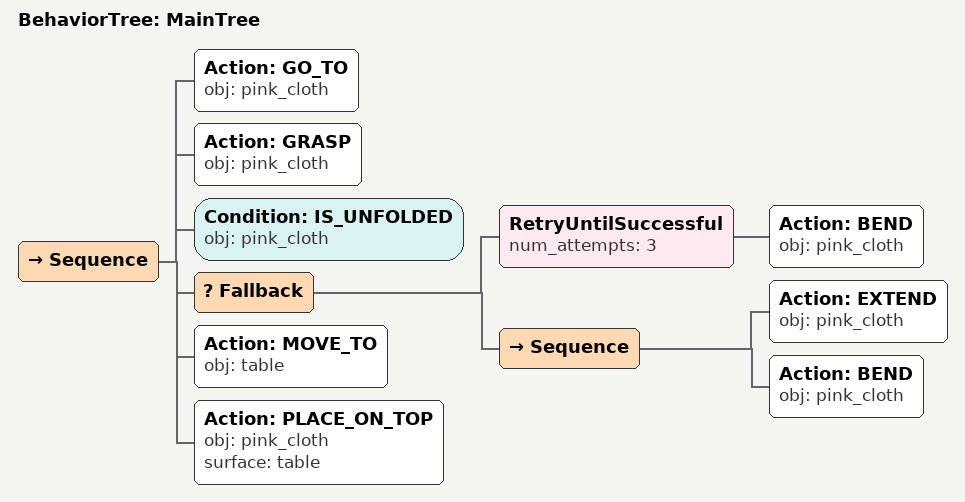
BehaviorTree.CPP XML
<root main_tree_to_execute="MainTree">
  <BehaviorTree ID="MainTree">
    <Sequence>
      <!-- Go to pink_cloth -->
      <Action ID="GO_TO" obj="pink_cloth" />
      <!-- Grasp pink_cloth -->
      <Action ID="GRASP" obj="pink_cloth" />
      <!-- Check pink_cloth is unfolded before FOLD -->
      <Condition ID="IS_UNFOLDED" obj="pink_cloth" />
      <!-- Fallback: if FOLD pink_cloth fails, try alternative to reposition -->
      <Fallback>
        <!-- Retry FOLD pink_cloth up to 3 attempts -->
        <RetryUntilSuccessful num_attempts="3">
          <!-- Fold pink_cloth -->
          <Action ID="BEND" obj="pink_cloth" />
        </RetryUntilSuccessful>
        <Sequence>
          <!-- Unfold pink_cloth -->
          <Action ID="EXTEND" obj="pink_cloth" />
          <!-- Fold pink_cloth -->
          <Action ID="BEND" obj="pink_cloth" />
        </Sequence>
      </Fallback>
      <!-- Bend pink_cloth -->
      <Action ID="MOVE_TO" obj="table" />
      <!-- Extend pink_cloth -->
      <Action ID="PLACE_ON_TOP" obj="pink_cloth" surface="table" />
    </Sequence>
  </BehaviorTree>
</root>
